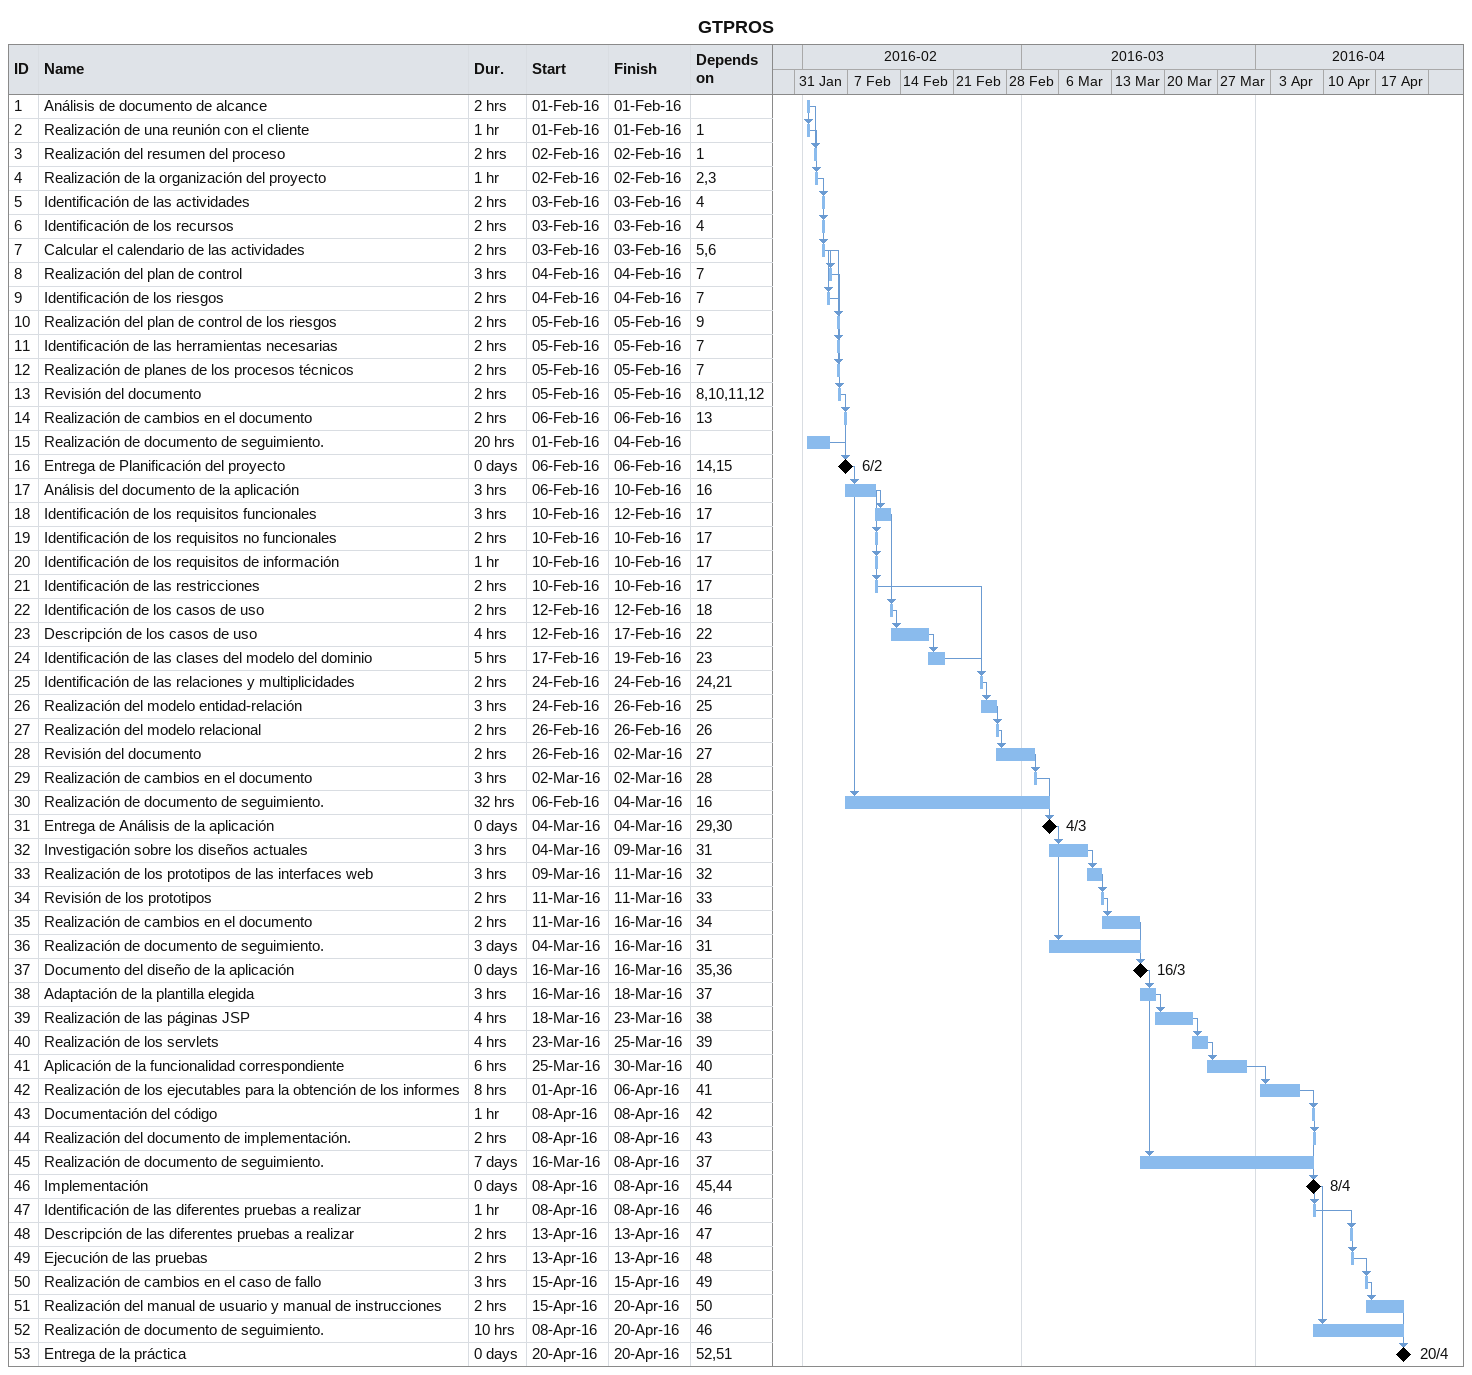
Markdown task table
GTPROS

| ID | Task | Duration | Start | Finish | Predecessors |
|---|---|---|---|---|---|
| 1 | Análisis de documento de alcance | 2h | 2016-02-01 | 2016-02-01 |  |
| 2 | Realización de una reunión con el cliente | 1h | 2016-02-01 | 2016-02-01 | 1 |
| 3 | Realización del resumen del proceso | 2h | 2016-02-02 | 2016-02-02 | 1 |
| 4 | Realización de la organización del proyecto | 1h | 2016-02-02 | 2016-02-02 | 2, 3 |
| 5 | Identificación de las actividades | 2h | 2016-02-03 | 2016-02-03 | 4 |
| 6 | Identificación de los recursos | 2h | 2016-02-03 | 2016-02-03 | 4 |
| 7 | Calcular el calendario de las actividades | 2h | 2016-02-03 | 2016-02-03 | 5, 6 |
| 8 | Realización del plan de control | 3h | 2016-02-04 | 2016-02-04 | 7 |
| 9 | Identificación de los riesgos | 2h | 2016-02-04 | 2016-02-04 | 7 |
| 10 | Realización del plan de control de los riesgos | 2h | 2016-02-05 | 2016-02-05 | 9 |
| 11 | Identificación de las herramientas necesarias | 2h | 2016-02-05 | 2016-02-05 | 7 |
| 12 | Realización de planes de los procesos técnicos | 2h | 2016-02-05 | 2016-02-05 | 7 |
| 13 | Revisión del documento | 2h | 2016-02-05 | 2016-02-05 | 8, 10, 11, 12 |
| 14 | Realización de cambios en el documento | 2h | 2016-02-06 | 2016-02-06 | 13 |
| 15 | Realización de documento de seguimiento. | 20h | 2016-02-01 | 2016-02-04 |  |
| 16 | Entrega de Planificación del proyecto | 0d | 2016-02-06 | 2016-02-06 | 14, 15 |
| 17 | Análisis del documento de la aplicación | 3h | 2016-02-06 | 2016-02-10 | 16 |
| 18 | Identificación de los requisitos funcionales | 3h | 2016-02-10 | 2016-02-12 | 17 |
| 19 | Identificación de los requisitos no funcionales | 2h | 2016-02-10 | 2016-02-10 | 17 |
| 20 | Identificación de los requisitos de información | 1h | 2016-02-10 | 2016-02-10 | 17 |
| 21 | Identificación de las restricciones | 2h | 2016-02-10 | 2016-02-10 | 17 |
| 22 | Identificación de los casos de uso | 2h | 2016-02-12 | 2016-02-12 | 18 |
| 23 | Descripción de los casos de uso | 4h | 2016-02-12 | 2016-02-17 | 22 |
| 24 | Identificación de las clases del modelo del dominio | 5h | 2016-02-17 | 2016-02-19 | 23 |
| 25 | Identificación de las relaciones y multiplicidades | 2h | 2016-02-24 | 2016-02-24 | 24, 21 |
| 26 | Realización del modelo entidad-relación | 3h | 2016-02-24 | 2016-02-26 | 25 |
| 27 | Realización del modelo relacional | 2h | 2016-02-26 | 2016-02-26 | 26 |
| 28 | Revisión del documento | 2h | 2016-02-26 | 2016-03-02 | 27 |
| 29 | Realización de cambios en el documento | 3h | 2016-03-02 | 2016-03-02 | 28 |
| 30 | Realización de documento de seguimiento. | 32h | 2016-02-06 | 2016-03-04 | 16 |
| 31 | Entrega de Análisis de la aplicación | 0d | 2016-03-04 | 2016-03-04 | 29, 30 |
| 32 | Investigación sobre los diseños actuales | 3h | 2016-03-04 | 2016-03-09 | 31 |
| 33 | Realización de los prototipos de las interfaces web | 3h | 2016-03-09 | 2016-03-11 | 32 |
| 34 | Revisión de los prototipos | 2h | 2016-03-11 | 2016-03-11 | 33 |
| 35 | Realización de cambios en el documento | 2h | 2016-03-11 | 2016-03-16 | 34 |
| 36 | Realización de documento de seguimiento. | 3d | 2016-03-04 | 2016-03-16 | 31 |
| 37 | Documento del diseño de la aplicación | 0d | 2016-03-16 | 2016-03-16 | 35, 36 |
| 38 | Adaptación de la plantilla elegida | 3h | 2016-03-16 | 2016-03-18 | 37 |
| 39 | Realización de las páginas JSP | 4h | 2016-03-18 | 2016-03-23 | 38 |
| 40 | Realización de los servlets | 4h | 2016-03-23 | 2016-03-25 | 39 |
| 41 | Aplicación de la funcionalidad correspondiente | 6h | 2016-03-25 | 2016-03-30 | 40 |
| 42 | Realización de los ejecutables para la obtención de los informes | 8h | 2016-04-01 | 2016-04-06 | 41 |
| 43 | Documentación del código | 1h | 2016-04-08 | 2016-04-08 | 42 |
| 44 | Realización del documento de implementación. | 2h | 2016-04-08 | 2016-04-08 | 43 |
| 45 | Realización de documento de seguimiento. | 7d | 2016-03-16 | 2016-04-08 | 37 |
| 46 | Implementación | 0d | 2016-04-08 | 2016-04-08 | 45, 44 |
| 47 | Identificación de las diferentes pruebas a realizar | 1h | 2016-04-08 | 2016-04-08 | 46 |
| 48 | Descripción de las diferentes pruebas a realizar | 2h | 2016-04-13 | 2016-04-13 | 47 |
| 49 | Ejecución de las pruebas | 2h | 2016-04-13 | 2016-04-13 | 48 |
| 50 | Realización de cambios en el caso de fallo | 3h | 2016-04-15 | 2016-04-15 | 49 |
| 51 | Realización del manual de usuario y manual de instrucciones | 2h | 2016-04-15 | 2016-04-20 | 50 |
| 52 | Realización de documento de seguimiento. | 10h | 2016-04-08 | 2016-04-20 | 46 |
| 53 | Entrega de la práctica | 0d | 2016-04-20 | 2016-04-20 | 52, 51 |
